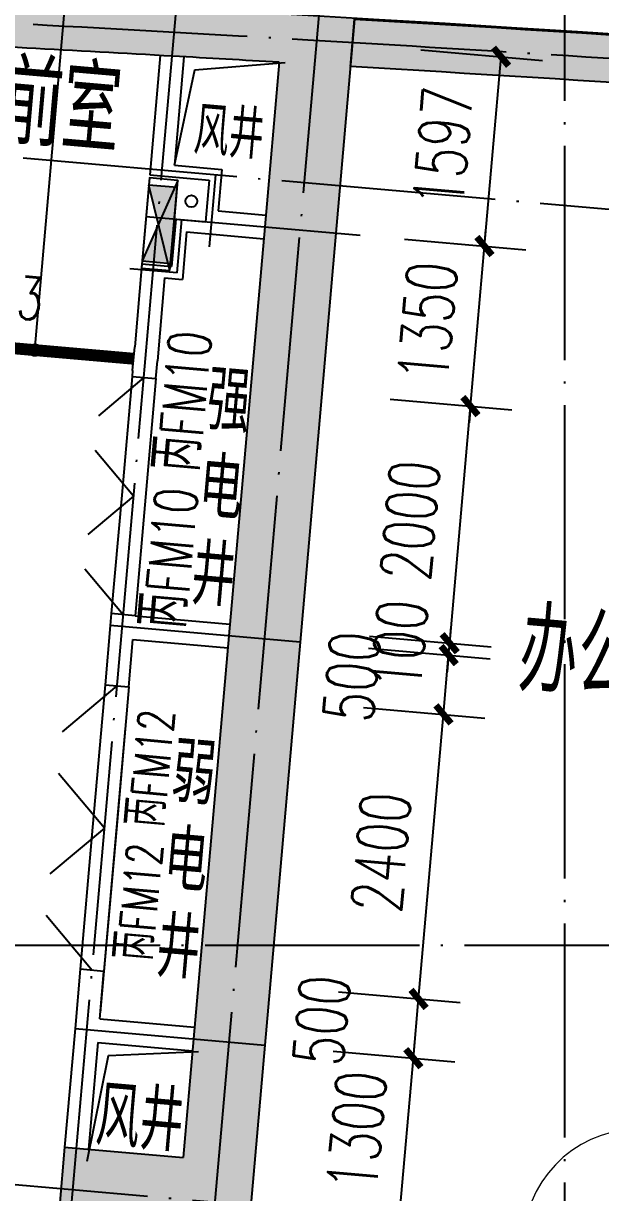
# Model space of a CAD drawing. Extents: x 246015 to 608740, y -108003 to 88400.
# Drawn here: x 485807 to 490654, y 31458 to 41283 of the extents above; entities that cross this region are included whole.
import ezdxf

# ---------------------------------------------------------------- set-up
doc = ezdxf.new("R2010")
doc.units = 0
doc.header["$LTSCALE"] = 3000
doc.header["$MEASUREMENT"] = 0
doc.header["$PDMODE"] = 1
doc.linetypes.add('DASH', pattern=[0.35, 0.25, -0.1])
doc.linetypes.add('DOTE', pattern=[2.4200000000000004, 2, -0.2, 0.02, -0.2])
doc.layers.get('0').update_dxf_attribs({"linetype": 'CONTINUOUS'})
doc.layers.get('DEFPOINTS').update_dxf_attribs({"linetype": 'CONTINUOUS'})
for name, color, linetype in [('DIM_LEAD', 3, 'CONTINUOUS'), ('dote', 1, 'DOTE'), ('PUB_DIM', 3, 'CONTINUOUS'), ('PUB_HATCH', 8, 'CONTINUOUS'), ('PUB_TEXT', 7, 'CONTINUOUS'), ('stair', 2, 'CONTINUOUS'), ('WALL', 9, 'CONTINUOUS'), ('WINDOW', 4, 'CONTINUOUS'), ('WINDOW_TEXT', 7, 'CONTINUOUS'), ('消火栓', 6, 'CONTINUOUS'), ('防火卷帘', 4, 'DASH')]:
    doc.layers.add(name, color=color, linetype=linetype)
doc.layers.add('红线', color=7, linetype='CONTINUOUS', true_color=0xe0150b)
doc.styles.add('_TCH_DIM', font='SIMPLEX', dxfattribs={"bigfont": 'GBCBIG'})
doc.styles.add('_TCH_WINDOW', font='SIMPLEX', dxfattribs={"bigfont": 'GBCBIG'})
doc.styles.add('DIM_FONT', font='simplex.shx', dxfattribs={"width": 0.7, "bigfont": 'hztxt.shx'})
doc.dimstyles.new('DIMN140', dxfattribs={"dimscale": 1.4, "dimtxt": 300, "dimasz": 100, "dimexe": 250, "dimexo": 300, "dimgap": 150, "dimtad": 1, "dimdec": 0, "dimzin": 0, "dimdsep": 46, "dimtxsty": 'DIM_FONT', "dimblk": 'ARCHTICK', "dimcen": 0.09, "dimclrt": 7, "dimazin": 2, "dimtfac": 1, "dimtdec": 0, "dimtix": 1, "dimtmove": 2, "dimatfit": 3, "dimfxl": 0, "dimtolj": 1, "dimtzin": 0, "dimarcsym": 0})

# ---------------------------------------------------------------- blocks, each defined once
blk = doc.blocks.new('消火拴1')
at = {"layer": '消火栓'}
blk.add_hatch(color=256, dxfattribs=at).paths.add_polyline_path([(0, -200), (700, -200), (0, 40)])
blk.add_line((700, -200), (0, 40), dxfattribs=at)
blk.add_lwpolyline([(0, 40), (0, -200), (700, -200), (700, 40)], close=True, dxfattribs=at)
blk = doc.blocks.new('$DorLib2D$00000037')
at = {"linetype": 'DASH'}
blk.add_line((0.5, 3.108624468950438e-15), (-0.5, 3.108624468950438e-15), dxfattribs=at)
blk = doc.blocks.new('$DorLib2D$00000120')
at = {"color": 0}
for p, q in [((-0.5, 0), (-0.1464466094067269, 0.3535533905932731)), ((0.5, 0), (0.1464466094067269, 0.3535533905932731))]:
    blk.add_line(p, q, dxfattribs=at)
blk = doc.blocks.new('2-2')
at = {"layer": 'PUB_HATCH'}
h = blk.add_hatch(color=256, dxfattribs=at)
edge = h.paths.add_edge_path()
edge.add_arc((37400.00000685993, -498857.1430408622), 500457.143041471, 88.09344153344261, 91.59729894170272, ccw=False)
edge.add_line((54050.00000196457, 1322.95404557162), (54050.00000498432, 922.7323111371952))
edge.add_arc((37400.00000877761, -498857.1428546371), 500057.1428552847, 88.09191589631024, 88.7925153240291)
edge.add_line((47937.7158283107, 1088.956906024483), (47150.91694945656, 302.1580249374965))
edge.add_line((47150.91694945656, 302.1580249374965), (45962.53488288121, 302.1580249374965))
edge.add_line((45962.53488288121, 302.1580249374965), (45109.77137309057, 1140.562686198857))
edge.add_arc((37400.00000879134, -498857.1428487986), 500057.1428494466, 89.11659123537734, 89.68527799631767)
edge.add_line((40146.76767434343, 1192.4560732916), (39351.37046628195, 397.0588719762163))
edge.add_line((39351.37046628195, 397.0588719762163), (38148.62955117738, 397.0588719762163))
edge.add_line((38148.62955117738, 397.0588719762163), (37345.69137159642, 1199.997051557177))
edge.add_arc((37400.00000873442, -498857.1428566009), 500057.1428572491, 90.00622260025614, 90.57683241316171)
edge.add_line((32365.69733963738, 1174.658051292528), (31551.37046628195, 360.3311810857849))
edge.add_line((31551.37046628195, 360.3311810857849), (30350.45352555509, 358.1174903470092))
edge.add_line((30350.45352555509, 358.1174903470092), (29570.2622751373, 1138.698455682781))
edge.add_arc((37400.00000869631, -498857.1428549619), 500057.1428556098, 90.89715598654287, 91.59857696733191)
edge.add_line((23450.00000872964, 1005.381866502517), (23450.0000103846, 1405.537479411752))
for points in [[(22850.00001038414, 988.2768710244563), (23450.00001038424, 1405.537479411752, 0.0007527258547328379), (21943.82318703701, 1361.267875130114), (21956.17683373213, 961.4586863746517, -0.0004470617018952606)], [(23450.00001038413, 1405.537479411694), (22850.00001038413, 988.2768710243981), (22850.00001038413, -399.9999992214725), (23450.00001038413, -399.9999992214725)], [(21956.17683373208, 961.4586863746517), (21943.82318703712, 1361.26787513023, 0.001250056162933552), (19442.82370112537, 1277.73060852912), (19397.60790765015, 1009.253707180867), (19500.00001090279, 879.5239217292401, -0.001228632968731352)], [(23450.00001038413, -399.9999992214725), (22850.00001038413, -399.9999992214725), (22850.00001038413, -3849.999999221414), (23450.00001038413, -3849.999999221414)], [(23450.00001038413, -3849.999999221414), (22850.00001038413, -3849.999999221414), (22850.00001038413, -7249.999999221298), (23450.00001038413, -7249.999999221298)], [(23450.00001038413, -7249.999999221298), (22850.00001038413, -7249.999999221298), (22850.00001038413, -8249.999999221434), (23450.00001038413, -8749.9999992214)], [(21850.00001038413, -8749.99999922144), (23450.00001038413, -8749.9999992214), (22850.00001038413, -8249.999999221434), (21850.00001038413, -8249.99999922146)]]:
    blk.add_hatch(color=256, dxfattribs=at).paths.add_polyline_path(points)
at = {"layer": 'dote', "ltscale": 0.3}
for p, q in [((21950.00001038413, -10975.49261382796), (21950.00001038413, 2000.000000778586)), ((23150.00001038413, -10975.49261382796), (23150.00001038413, 2000.000000778586)), ((-999.9999896157533, 7.7858567237854e-07), (75800.00001038413, 7.7858567237854e-07)), ((-999.9999896157533, -8599.999999221414), (75800.00001038413, -8599.999999221414))]:
    blk.add_line(p, q, dxfattribs=at)
at = {"layer": 'dote'}
for p, q in [((22400.00001038372, 7.7858567237854e-07), (22400.00001038366, -608.1047846928705)), ((21850.00001038413, -399.9999992215307), (23654.24875897449, -399.9999992215307)), ((22150.00001038436, -849.999999220192), (22150.00001038436, -399.99999922188)), ((22150.00001038436, -849.999999220192), (21753.0839530509, -849.999999220192)), ((23450.00001038413, -3849.999999221531), (21850.00001038413, -3849.999999221531)), ((21850.00001038413, -7249.999999221414), (23450.00001038413, -7249.999999221414))]:
    blk.add_line(p, q, dxfattribs=at)
at = {"layer": 'dote', "ltscale": 0.3}
blk.add_arc((37400.00001038413, -498857.1428563644), 500257.1428571429, 85.71247826848517, 94.28752173151483, dxfattribs=at)
at = {"layer": 'PUB_DIM'}
for points in [[(22050.00001038448, 50.00000077951699), (22150.00001038413, 864.3489006452728), (22900.00001038436, 989.7298181080259)], [(22050.00001038343, -8349.999999220367), (22150.00001038343, -7449.999999221909), (22900.00001038483, -7349.999999221909)]]:
    blk.add_lwpolyline(points, dxfattribs=at)
at = {"layer": 'WALL'}
for p, q in [((23450.00001038413, 1405.537479411694), (23450.00001038413, -399.9999992214725)), ((22850.00001038413, 988.2768710243981), (22850.00001038413, -399.9999992214725)), ((21850.00001038413, 958.1666555104312), (21850.00001038413, -49.99999922153074)), ((22050.00001038413, 964.3489008936449), (22050.00001038413, 50.00000077846926)), ((22050.00001038413, 50.00000077846926), (22450.00001038413, 50.00000077846926)), ((22450.00001038413, 50.00000077846926), (22450.00001038413, -299.9999992215311)), ((21850.00001038413, -49.99999922153074), (22350.00001038413, -49.99999922153074)), ((22350.00001038413, -49.99999922153074), (22350.00001038413, -399.9999992215373)), ((22450.00001038413, -299.9999992215311), (22850.00001038413, -299.999999221531)), ((22100.00001038413, -399.9999992215373), (22100.00001038414, -799.9999992215336)), ((22100.00001038413, -399.9999992215373), (22350.00001038413, -399.9999992215373)), ((22850.00001038413, -399.9999992214725), (22850.00001038413, -3849.999999221414)), ((23450.00001038413, -399.9999992214725), (23450.00001038413, -3849.999999221414)), ((22200.00001038413, -499.9999992215289), (22200.00001038414, -899.9999992215336)), ((22200.00001038413, -499.9999992215289), (22450.00001038419, -499.9999992215307)), ((22450.00001038419, -499.9999992215307), (22850.00001038413, -499.999999221533)), ((21850.00001038413, -799.9999992215336), (22100.00001038414, -799.9999992215336)), ((21850.00001038413, -799.9999992215336), (21850.00001038413, -1499.99999922153)), ((22050.00001038414, -899.9999992215336), (22200.00001038414, -899.9999992215336)), ((22050.00001038414, -899.9999992215336), (22050.00001038413, -1599.999999221531)), ((21850.00001038413, -1699.999999221531), (21850.00001038413, -1499.99999922153)), ((22050.00001038412, -1749.999999222169), (22050.00001038413, -1599.999999221531)), ((21850.00001038413, -1699.999999221531), (21850.00001038413, -1749.999999222169)), ((21850.00001038413, -1749.999999222169), (22050.00001038412, -1749.999999222169)), ((22050.00001038413, -3749.999999221414), (21850.00001038413, -3749.999999222177)), ((21850.00001038413, -3749.999999222177), (21850.00001038413, -3849.999999221414)), ((22050.00001038413, -3749.999999221414), (22850.00001038413, -3749.999999221414)), ((21850.00001038413, -3849.999999221414), (21850.00001038413, -4349.999999221544)), ((22850.00001038413, -3849.999999221414), (22850.00001038413, -7249.999999221298)), ((23450.00001038413, -3849.999999221414), (23450.00001038413, -7249.999999221298)), ((22050.00001038413, -3949.999999221415), (22850.00001038413, -3949.999999221414)), ((22050.00001038413, -4349.999999221544), (22050.00001038413, -3949.999999221415)), ((21850.00001038413, -4349.999999221544), (22050.00001038413, -4349.999999221544)), ((22050.00001038413, -6749.999999221526), (21850.00001038413, -6749.999999221526)), ((21850.00001038413, -6749.999999221526), (21850.00001038413, -7249.999999221298)), ((22050.00001038413, -7149.999999221291), (22050.00001038413, -6749.999999221526)), ((22050.00001038413, -7149.999999221291), (22850.00001038413, -7149.99999922129)), ((21850.00001038413, -7249.999999221298), (21850.00001038413, -8249.99999922146)), ((22850.00001038413, -7249.999999221298), (22850.00001038413, -8249.999999221434)), ((23450.00001038413, -7249.999999221298), (23450.00001038413, -8749.9999992214)), ((22050.00001038413, -7349.999999221314), (22850.00001038413, -7349.999999221314)), ((22050.00001038413, -7349.999999221314), (22050.00001038413, -8249.999999221454)), ((21850.00001038413, -8249.99999922146), (22850.00001038413, -8249.999999221434)), ((21850.00001038413, -8249.99999922146), (21850.00001038413, -8749.99999922144))]:
    blk.add_line(p, q, dxfattribs=at)
at = {"layer": 'WALL', "elevation": 2.087848135353122e-07}
blk.add_lwpolyline([(23450.0000103846, 1405.537479411752, -0.01528965334513438), (54050.00000196457, 1322.95404557162), (54050.00000498432, 922.7323111371952, 0.003056951210119896), (47937.7158283107, 1088.956906024483), (47150.91694945656, 302.1580249374965), (45962.53488288121, 302.1580249374965), (45109.77137309057, 1140.562686198857, 0.002481369190465217), (40146.76767434343, 1192.4560732916), (39351.37046628195, 397.0588719762163), (38148.62955117738, 397.0588719762163), (37345.69137159642, 1199.997051557177, 0.00248976013942462), (32365.69733963738, 1174.658051292528), (31551.37046628195, 360.3311810857849), (30350.45352555509, 358.1174903470092), (29570.2622751373, 1138.698455682781, 0.003060535945171678), (23450.00000872964, 1005.381866502517)], format="xyb", close=True, dxfattribs=at)
at = {"layer": 'WALL'}
for centre, radius, start, end in [((37400.00002068016, -498857.1432276124), 500057.1432285338, 91.66735198055694, 91.7698109685331), ((37400.000019773, -498857.1431979003), 500057.1431988077, 91.76981096853434, 92.0513927615639)]:
    blk.add_arc(centre, radius, start, end, dxfattribs=at)
at = {"layer": 'WINDOW'}
for p, q in [((21850.00001038413, -1749.999999222171), (21850.00001038413, -2749.999999222171)), ((22050.00001038413, -1749.999999222171), (22050.00001038413, -2749.999999222171)), ((21850.00001038413, -2749.999999222171), (21850.00001038413, -3749.999999222171)), ((22050.00001038413, -2749.999999222171), (22050.00001038413, -3749.999999222171)), ((21850.00001038413, -4349.999999221532), (21850.00001038413, -5549.999999221532)), ((22050.00001038413, -4349.999999221532), (22050.00001038413, -5549.999999221532)), ((22050.00001038413, -4699.999999219319), (22050.00001038413, -7099.999999218911)), ((21850.00001038413, -5549.999999221531), (21850.00001038413, -6749.999999221531)), ((22050.00001038413, -5549.999999221531), (22050.00001038413, -6749.999999221531))]:
    blk.add_line(p, q, dxfattribs=at)
at = {"layer": '消火栓'}
blk.add_circle((22217.41000190238, -239.1503146028263), 50, dxfattribs=at)
at = {"layer": 'WINDOW'}
ref = blk.add_blockref('$DorLib2D$00000037', (20675.00001736719, -1599.999999221531), dxfattribs=dict(at, xscale=-2350, yscale=-2350, zscale=-2350))
ref.add_attrib('A', 'FHJL23', (19827.71233450738, -1348.499999221531), dxfattribs={"layer": 'WINDOW_TEXT', "height": 357, "style": '_TCH_WINDOW', "width": 0.7058823529411765})
at = {"layer": 'WINDOW', "rotation": 270}
for p, xscale, yscale, zscale in [((21950.00001038413, -2249.999999222171), -1000, -1000, -1000), ((21950.00001038413, -3249.999999222171), -1000, -1000, -1000), ((21950.00001038413, -4949.999999221532), -1200, -1200, -1200), ((21950.00001038413, -6149.999999221531), -1200, -1200, -1200)]:
    blk.add_blockref('$DorLib2D$00000120', p, dxfattribs=dict(at, xscale=xscale, yscale=yscale, zscale=zscale))
at = {"layer": '消火栓', "rotation": 90}
blk.add_blockref('消火拴1', (21890.00001038413, -774.9999992215307), dxfattribs=at)
at = {"layer": 'PUB_TEXT', "style": '_TCH_DIM'}
for s, height, p in [('风井', 405.1063829787234, (22193.09172550449, 160.4618631222402)), ('强', 506.3829787234043, (22495.15765246539, -2136.593524046242)), ('电', 506.3829787234043, (22495.15765246539, -2871.593524046242)), ('井', 506.3829787234043, (22495.15765246539, -3606.593524046242)), ('弱', 506.3829787234043, (22475.39340654796, -5279.481080413971)), ('电', 506.3829787234043, (22475.39340654796, -6014.481080413971)), ('井', 506.3829787234043, (22475.39340654796, -6749.481080413971)), ('风井', 506.3829787234043, (22097.28548030416, -8208.045452659513))]:
    blk.add_text(s, height=height, dxfattribs=at).set_placement(p)
at = {"layer": 'WINDOW_TEXT', "style": '_TCH_WINDOW', "width": 0.7058823529411765}
for s, height, p in [('FM10', 357, (22485.00001038401, -2212.27981022192)), ('FM10', 357, (22485.00001038401, -3534.553190711533)), ('FM12', 297.5, (22450.00001038413, -5260.361115094359)), ('FM12', 297.5, (22450.00001038413, -6387.127658795941))]:
    blk.add_text(s, height=height, rotation=90, dxfattribs=at).set_placement(p)
at = {"layer": 'WINDOW_TEXT', "style": '_TCH_WINDOW'}
for height, p in [(405.1063829787234, (22485.00001038401, -2507.173427243197)), (405.1063829787234, (22485.00001038401, -3829.446807732809)), (337.5886524822695, (22450.00001038413, -5506.105795945423)), (337.5886524822695, (22450.00001038413, -6632.872339647005))]:
    blk.add_text('丙', height=height, rotation=90, dxfattribs=at).set_placement(p)
blk = doc.blocks.new('_ARCHTICK')
at = {"color": 0, "linetype": 'ByBlock', "const_width": 0.4}
blk.add_lwpolyline([(-0.5, -0.5), (0.5, 0.5)], dxfattribs=at)
blk = doc.blocks.new('*D238')
at = {"layer": 'DEFPOINTS', "color": 0}
for p in [(483617.3624116463, 31543.85459054479), (486207.46862669, 31317.24965946361), (486127.1043147795, 30398.68137079533)]:
    blk.add_point(p, dxfattribs=at)
at = {"layer": 'PUB_DIM', "color": 0, "lineweight": -2}
for p, q in [((483580.7569997024, 31125.45281734538), (483506.4935897826, 30276.61815754366)), ((486170.8632147461, 30898.84788626419), (486096.5998048263, 30050.01322646248)), ((483536.9980997358, 30625.28630187651), (486127.1043147795, 30398.68137079533))]:
    blk.add_line(p, q, dxfattribs=at)
at = {"layer": 'PUB_DIM', "color": 0, "lineweight": -2, "xscale": 140, "yscale": 140, "zscale": 140}
for p, rotation in [((483536.9980997358, 30625.28630187651), 175.0000000013871), ((486127.1043147795, 30398.68137079533), 355.0000000013871)]:
    blk.add_blockref('_ARCHTICK', p, dxfattribs=dict(at, rotation=rotation))
at = {"layer": 'PUB_DIM', "color": 7, "insert": (484868.6566192015, 30930.38560953535), "char_height": 420.0000000000001, "attachment_point": 5, "rotation": 355.00000000138715, "style": 'DIM_FONT'}
blk.add_mtext('\\A1;2600', dxfattribs=at)
blk = doc.blocks.new('*D251')
at = {"layer": 'DEFPOINTS', "color": 0}
for p in [(487990.2889436447, 32683.4529996395), (489081.5905666859, 32587.97647916264), (487876.9864781042, 31388.39989211746)]:
    blk.add_point(p, dxfattribs=at)
at = {"layer": 'PUB_DIM', "color": 0, "lineweight": -2}
for p, q in [((489081.5905666859, 32587.97647916264), (489093.7923706672, 32727.44373689577)), ((488408.6907168442, 32646.84758769564), (489430.2587110188, 32557.47196920941)), ((488968.2881011454, 31292.9233716406), (489081.5905666859, 32587.97647916264)), ((488295.3882513036, 31351.7944801736), (489316.9562454783, 31262.41886168738)), ((488968.2881011454, 31292.9233716406), (488956.0862971641, 31153.45611390746))]:
    blk.add_line(p, q, dxfattribs=at)
at = {"layer": 'PUB_DIM', "color": 0, "lineweight": -2, "xscale": 140, "yscale": 140, "zscale": 140}
for p, rotation in [((489081.5905666859, 32587.97647916264), 265.0000000013903), ((488968.2881011454, 31292.9233716406), 85.00000000139026)]:
    blk.add_blockref('_ARCHTICK', p, dxfattribs=dict(at, rotation=rotation))
at = {"layer": 'PUB_DIM', "color": 7, "insert": (488606.5375607163, 31977.05533734539), "char_height": 420.0000000000001, "attachment_point": 5, "rotation": 85.0000000013903, "style": 'DIM_FONT'}
blk.add_mtext('\\A1;1300', dxfattribs=at)
blk = doc.blocks.new('*D252')
at = {"layer": 'DEFPOINTS', "color": 0}
for p in [(488033.8668150065, 33181.55034868643), (489125.1684380477, 33086.07382820955), (487990.2889436447, 32683.45299963951)]:
    blk.add_point(p, dxfattribs=at)
at = {"layer": 'PUB_DIM', "color": 0, "lineweight": -2}
for p, q in [((488452.2685882059, 33144.94493674256), (489473.8365823806, 33055.56931825633)), ((489081.5905666859, 32587.97647916263), (489125.1684380477, 33086.07382820955)), ((488408.6907168441, 32646.84758769564), (489430.2587110188, 32557.47196920941))]:
    blk.add_line(p, q, dxfattribs=at)
at = {"layer": 'PUB_DIM', "color": 0, "lineweight": -2, "xscale": 140, "yscale": 140, "zscale": 140}
for p, rotation in [((489125.1684380477, 33086.07382820955), 85.00000000138961), ((489081.5905666859, 32587.97647916263), 265.0000000013896)]:
    blk.add_blockref('_ARCHTICK', p, dxfattribs=dict(at, rotation=rotation))
at = {"layer": 'PUB_DIM', "color": 7, "insert": (488311.9028147313, 32906.27039127988), "char_height": 420.0000000000001, "attachment_point": 5, "rotation": 85.00000000138961, "style": 'DIM_FONT'}
blk.add_mtext('\\A1;500', dxfattribs=at)
blk = doc.blocks.new('*D253')
at = {"layer": 'DEFPOINTS', "color": 0}
for p in [(488243.0405975428, 35572.41762411164), (489334.342220584, 35476.94110363478), (488033.8668150065, 33181.55034868641)]:
    blk.add_point(p, dxfattribs=at)
at = {"layer": 'PUB_DIM', "color": 0, "lineweight": -2}
for p, q in [((488661.4423707423, 35535.81221216778), (489683.0103649169, 35446.43659368157)), ((489125.1684380477, 33086.07382820955), (489334.342220584, 35476.94110363478)), ((488452.2685882059, 33144.94493674255), (489473.8365823806, 33055.56931825633))]:
    blk.add_line(p, q, dxfattribs=at)
at = {"layer": 'PUB_DIM', "color": 0, "lineweight": -2, "xscale": 140, "yscale": 140, "zscale": 140}
for p, rotation in [((489334.342220584, 35476.94110363478), 85.00000000139053), ((489125.1684380477, 33086.07382820955), 265.0000000013906)]:
    blk.add_blockref('_ARCHTICK', p, dxfattribs=dict(at, rotation=rotation))
at = {"layer": 'PUB_DIM', "color": 7, "insert": (488811.3535561165, 34318.11287786599), "char_height": 420.0000000000001, "attachment_point": 5, "rotation": 85.00000000139053, "style": 'DIM_FONT'}
blk.add_mtext('\\A1;2400', dxfattribs=at)
blk = doc.blocks.new('*D254')
at = {"layer": 'DEFPOINTS', "color": 0}
for p in [(488286.6184689046, 36070.5149731585), (489377.9200919459, 35975.03845268161), (488243.0405975428, 35572.41762411169)]:
    blk.add_point(p, dxfattribs=at)
at = {"layer": 'PUB_DIM', "color": 0, "lineweight": -2}
for p, q in [((488705.0202421041, 36033.90956121463), (489726.5882362787, 35944.53394272838)), ((489334.3422205841, 35476.94110363479), (489377.9200919459, 35975.03845268161)), ((488661.4423707423, 35535.81221216781), (489683.010364917, 35446.43659368156))]:
    blk.add_line(p, q, dxfattribs=at)
at = {"layer": 'PUB_DIM', "color": 0, "lineweight": -2, "xscale": 140, "yscale": 140, "zscale": 140}
for p, rotation in [((489377.9200919459, 35975.03845268161), 85.00000000138884), ((489334.3422205841, 35476.94110363479), 265.0000000013889)]:
    blk.add_blockref('_ARCHTICK', p, dxfattribs=dict(at, rotation=rotation))
at = {"layer": 'PUB_DIM', "color": 7, "insert": (488564.6544686293, 35795.23501575203), "char_height": 420.0000000000001, "attachment_point": 5, "rotation": 85.00000000138884, "style": 'DIM_FONT'}
blk.add_mtext('\\A1;500', dxfattribs=at)
blk = doc.blocks.new('*D255')
at = {"layer": 'DEFPOINTS', "color": 0}
for p in [(488295.3340431769, 36170.13444296759), (488286.6184689046, 36070.51497315875), (489386.6356662181, 36074.65792249046)]:
    blk.add_point(p, dxfattribs=at)
at = {"layer": 'PUB_DIM', "color": 0, "lineweight": -2}
for p, q in [((489386.6356662181, 36074.65792249046), (489398.8374701994, 36214.12518022361)), ((488713.7358163763, 36133.52903102362), (489735.3038105509, 36044.15341253715)), ((489377.9200919457, 35975.03845268163), (489386.6356662181, 36074.65792249046)), ((488705.020242104, 36033.90956121479), (489726.5882362786, 35944.53394272832)), ((489377.9200919457, 35975.03845268163), (489365.7182879645, 35835.57119494849))]:
    blk.add_line(p, q, dxfattribs=at)
at = {"layer": 'PUB_DIM', "color": 0, "lineweight": -2, "xscale": 140, "yscale": 140, "zscale": 140}
for p, rotation in [((489386.6356662181, 36074.65792249046), 265.0000000013763), ((489377.9200919457, 35975.03845268163), 85.00000000137636)]:
    blk.add_blockref('_ARCHTICK', p, dxfattribs=dict(at, rotation=rotation))
at = {"layer": 'PUB_DIM', "color": 7, "insert": (488963.8761058826, 36061.45359953), "char_height": 420.0000000000001, "attachment_point": 5, "rotation": 85.00000000137634, "style": 'DIM_FONT'}
blk.add_mtext('\\A1;100', dxfattribs=at)
blk = doc.blocks.new('*D256')
at = {"layer": 'DEFPOINTS', "color": 0}
for p in [(488469.6455286239, 38162.52383915511), (489560.9471516652, 38067.04731867823), (488295.334043177, 36170.13444296736)]:
    blk.add_point(p, dxfattribs=at)
at = {"layer": 'PUB_DIM', "color": 0, "lineweight": -2}
for p, q in [((488888.0473018233, 38125.91842721124), (489909.615295998, 38036.542808725)), ((489386.6356662182, 36074.65792249049), (489560.9471516652, 38067.04731867823)), ((488713.7358163764, 36133.52903102349), (489735.303810551, 36044.15341253726))]:
    blk.add_line(p, q, dxfattribs=at)
at = {"layer": 'PUB_DIM', "color": 0, "lineweight": -2, "xscale": 140, "yscale": 140, "zscale": 140}
for p, rotation in [((489560.9471516652, 38067.04731867823), 85.00000000138984), ((489386.6356662182, 36074.65792249049), 265.0000000013898)]:
    blk.add_blockref('_ARCHTICK', p, dxfattribs=dict(at, rotation=rotation))
at = {"layer": 'PUB_DIM', "color": 7, "insert": (489055.3896357422, 37107.45803252819), "char_height": 420.0000000000001, "attachment_point": 5, "rotation": 85.00000000138985, "style": 'DIM_FONT'}
blk.add_mtext('\\A1;2000', dxfattribs=at)
blk = doc.blocks.new('*D257')
at = {"layer": 'DEFPOINTS', "color": 0}
for p in [(488587.3057813007, 39507.38668158225), (489678.6074043419, 39411.91016110544), (488469.645528624, 38162.52383915505)]:
    blk.add_point(p, dxfattribs=at)
at = {"layer": 'PUB_DIM', "color": 0, "lineweight": -2}
for p, q in [((489678.6074043419, 39411.91016110544), (489690.8092083232, 39551.37741883857)), ((489005.7075545001, 39470.78126963841), (490027.2755486747, 39381.40565115223)), ((489560.9471516652, 38067.04731867823), (489678.6074043419, 39411.91016110544)), ((488888.0473018234, 38125.91842721121), (489909.6152959981, 38036.54280872503)), ((489560.9471516652, 38067.04731867823), (489548.7453476839, 37927.58006094508))]:
    blk.add_line(p, q, dxfattribs=at)
at = {"layer": 'PUB_DIM', "color": 0, "lineweight": -2, "xscale": 140, "yscale": 140, "zscale": 140}
for p, rotation in [((489678.6074043419, 39411.91016110544), 265.0000000013926), ((489560.9471516652, 38067.04731867823), 85.00000000139251)]:
    blk.add_blockref('_ARCHTICK', p, dxfattribs=dict(at, rotation=rotation))
at = {"layer": 'PUB_DIM', "color": 7, "insert": (489201.3755048041, 38776.08415183562), "char_height": 420.0000000000001, "attachment_point": 5, "rotation": 85.00000000139252, "style": 'DIM_FONT'}
blk.add_mtext('\\A1;1350', dxfattribs=at)
blk = doc.blocks.new('*D258')
at = {"layer": 'DEFPOINTS', "color": 0}
for p in [(488726.4935626481, 41098.31030273429), (489817.7951856893, 41002.8337822574), (488587.3057813005, 39507.38668158232)]:
    blk.add_point(p, dxfattribs=at)
at = {"layer": 'PUB_DIM', "color": 0, "lineweight": -2}
for p, q in [((489144.8953358475, 41061.70489079042), (490166.4633300222, 40972.32927230417)), ((489678.6074043418, 39411.91016110543), (489817.7951856893, 41002.8337822574)), ((489005.7075544999, 39470.78126963845), (490027.2755486746, 39381.4056511522))]:
    blk.add_line(p, q, dxfattribs=at)
at = {"layer": 'PUB_DIM', "color": 0, "lineweight": -2, "xscale": 140, "yscale": 140, "zscale": 140}
for p, rotation in [((489817.7951856893, 41002.8337822574), 85.0000000013891), ((489678.6074043418, 39411.91016110543), 265.0000000013891)]:
    blk.add_blockref('_ARCHTICK', p, dxfattribs=dict(at, rotation=rotation))
at = {"layer": 'PUB_DIM', "color": 7, "insert": (489329.7995218161, 40243.97738362524), "char_height": 420.0000000000001, "attachment_point": 5, "rotation": 85.0000000013891, "style": 'DIM_FONT'}
blk.add_mtext('\\A1;1597', dxfattribs=at)
blk = doc.blocks.new('$DorLib2D$00000001')
for p, q in [((0.45, 0.9750000000000001), (0.5000000000000002, 0.9750000000000001)), ((0.45, 0), (0.45, 0.9750000000000001)), ((0.5, 0), (0.5, 0.9750000000000001)), ((0.5, 0), (0.45, 0))]:
    blk.add_line(p, q)
at = {"lineweight": 13}
blk.add_arc((0.475, 0), 0.975, 91.4692835813538, 180, dxfattribs=at)
blk = doc.blocks.new('$TwtSys$00000434')
for p, q in [((-0.5, 0.5), (-0.5, -0.5)), ((-0.5, -0.5), (0.5, 0.5)), ((0.5, 0.5), (-0.5, 0.5)), ((0.5, -0.5), (0.5, 0.5)), ((-0.5, -0.5), (0.5, -0.5))]:
    blk.add_line(p, q)
blk.add_solid([(0.5, -0.5), (0.5, 0.5), (-0.5, -0.5)])

msp = doc.modelspace()

# ---------------------------------------------------------------- linework, layer by layer
at = {"layer": 'DIM_LEAD'}
msp.add_line((485902.7877392671, 38537.66777217611), (486240.8277905516, 42401.48323986211), dxfattribs=at)
at = {"layer": 'DIM_LEAD', "const_width": 56}
msp.add_lwpolyline([(485897.9255902938, 38510.09315509154, 1), (485907.6498882405, 38565.24238926069, 1)], format="xyb", close=True, dxfattribs=at)
at = {"layer": 'dote', "ltscale": 0.3}
for p, q in [((490353.8653576176, -37775.68149960585), (490353.8653576176, 53538.62649042057)), ((295667.8995579707, 33538.62649042057), (554353.8653576176, 33538.62649042057))]:
    msp.add_line(p, q, dxfattribs=at)
at = {"layer": 'stair'}
msp.add_lwpolyline([(299553.8653576176, 3467.806101414019), (299553.865357618, 28838.62646587078), (316453.8653576119, 28838.6264658935), (316453.8653576138, 27409.6504667333), (323493.0591494418, 28025.50012409723), (322800.1674765931, 35945.28818203107, -0.0349915637340729), (393128.8011265679, 42129.08662435709), (393066.72035204, 42838.62646058171), (467189.2147295345, 42838.62646058176), (467162.9684561654, 42538.62649042057), (467127.6800535092, 42135.27323736945, -0.03585391562555726), (537955.1984380585, 35916.07547811027), (536854.8528064509, 23339.06743433188), (538648.003269976, 23182.18709682094), (537798.3210785519, 13438.62649042164), (553653.8653576155, 13438.62646443379), (553653.8653576148, -20761.3735095794), (454653.8653576178, -20761.37353271484), (454653.8653576178, -29761.37351934906), (393186.2387125003, -29761.37351934896), (325560.8677909512, -48546.19877126702), (299553.8653576176, 3467.806101414019)], format="xyb", close=True, dxfattribs=at)
at = {"layer": '红线', "linetype": 'DOTE'}
msp.add_lwpolyline([(321625.8122236968, 41313.45886279433), (283781.9795882942, 20451.80374480574), (327022.3894365074, -69761.58145092637, -0.1186699078793288), (571935.0341255905, -34204.95812891633), (582106.972587371, -28597.61190365464), (543576.1139023544, 41298.82532121032, 0.09139635167262522), (321625.8122236968, 41313.45886279433)], format="xyb", dxfattribs=at)
at = {"layer": '红线', "color": 31, "linetype": 'DOTE', "ltscale": 0.5}
msp.add_lwpolyline([(321625.8122236968, 41313.45886279433), (283781.9795882942, 20451.80374480574), (327022.3894365074, -69761.58145092637, -0.1186699078793288), (571935.0341255905, -34204.95812891633), (582106.972587371, -28597.61190365464), (543576.1139023544, 41298.82532121032, 0.09139635167262522), (321625.8122236968, 41313.45886279433)], format="xyb", dxfattribs=at)
at = {"layer": '防火卷帘', "ltscale": 0.6, "const_width": 100, "elevation": -2.369025027099684e-07}
msp.add_lwpolyline([(484391.3834531317, 38669.89851318064), (486732.4409866956, 38465.08251838899)], dxfattribs=at)

# ---------------------------------------------------------------- block references
at = {"layer": 'WINDOW'}
ref = msp.add_blockref('$DorLib2D$00000001', (490503.7407450422, 31058.20668992753), dxfattribs=dict(at, xscale=-1000, yscale=-1000, zscale=-1000, rotation=175.0000000001259))
ref.add_attrib('A', 'M10', (490030.8070990874, 30299.40424619622), dxfattribs={"layer": 'WINDOW_TEXT', "height": 446.25, "rotation": 355.0000000001258, "style": '_TCH_WINDOW', "width": 0.7058823529411765})
at = {"layer": '消火栓', "xscale": 700, "yscale": 240, "zscale": 700, "rotation": 84.90940436071675}
msp.add_blockref('$TwtSys$00000434', (486948.632550533, 39565.66595540814), dxfattribs=at)
at = {"layer": '防火卷帘', "rotation": 355.0000000013864}
msp.add_blockref('2-2', (465105.0360112902, 41963.34701397824, 4.616252333578788e-07), dxfattribs=at)

# ---------------------------------------------------------------- texts
at = {"layer": 'PUB_TEXT', "style": 'DIM_FONT', "width": 0.7}
for s, p in [('消防前室', (484640.6436123423, 40367.01078677833)), ('办公', (489946.737312943, 35678.61739417626))]:
    msp.add_text(s, height=700, rotation=355.0000612347447, dxfattribs=at).set_placement(p)

# ---------------------------------------------------------------- dimensions: what is measured, and where the dimension line sits
at = {"layer": 'PUB_DIM'}
for p1, p2, distance, picture, middle in [((488587.3057813006, 39507.38668158231), (488726.4935626481, 41098.31030273429), -1095.4702179497026, '*D258', (489329.7995218161, 40243.97738362524)), ((488469.6455286239, 38162.52383915505), (488587.3057813006, 39507.38668158225), -1095.4702179498117, '*D257', (489201.3755048041, 38776.08415183562)), ((488295.3340431769, 36170.13444296735), (488469.6455286239, 38162.5238391551), -1095.4702179498174, '*D256', (489055.3896357422, 37107.45803252819)), ((488286.6184689046, 36070.51497315875), (488295.334043177, 36170.1344429676), -1095.470217949609, '*D255', (488963.8761058826, 36061.45359953)), ((488033.8668150065, 33181.5503486864), (488243.0405975428, 35572.41762411164), -1095.4702179496999, '*D253', (488811.3535561165, 34318.11287786599)), ((487876.9864781042, 31388.39989211747), (487990.2889436447, 32683.4529996395), -1095.4702179497003, '*D251', (488606.5375607163, 31977.05533734539)), ((483617.3624116463, 31543.8545905448), (486207.4686266901, 31317.24965946361), -922.0770703015208, '*D238', (484868.6566192015, 30930.38560953535))]:
    dim = msp.add_aligned_dim(p1=p1, p2=p2, distance=distance, dimstyle='DIMN140', dxfattribs=at)
    dim.commit()
    dim.dimension.update_dxf_attribs({"geometry": picture, "text_midpoint": middle})
for base, p1, p2, angle, picture, middle in [((489377.9200919459, 35975.03845268161), (488243.0405975428, 35572.41762411167), (488286.6184689046, 36070.51497315851), 85.0000000013822, '*D254', (488564.6544686293, 35795.23501575203)), ((489125.1684380477, 33086.07382820955), (487990.2889436447, 32683.45299963951), (488033.8668150065, 33181.55034868643), 85.00000000138304, '*D252', (488311.9028147313, 32906.27039127988))]:
    dim = msp.add_linear_dim(base=base, p1=p1, p2=p2, angle=angle, dimstyle='DIMN140', dxfattribs=at)
    dim.commit()
    dim.dimension.update_dxf_attribs({"geometry": picture, "text_midpoint": middle, "dimtype": 129})

doc.saveas('drawing.dxf')
